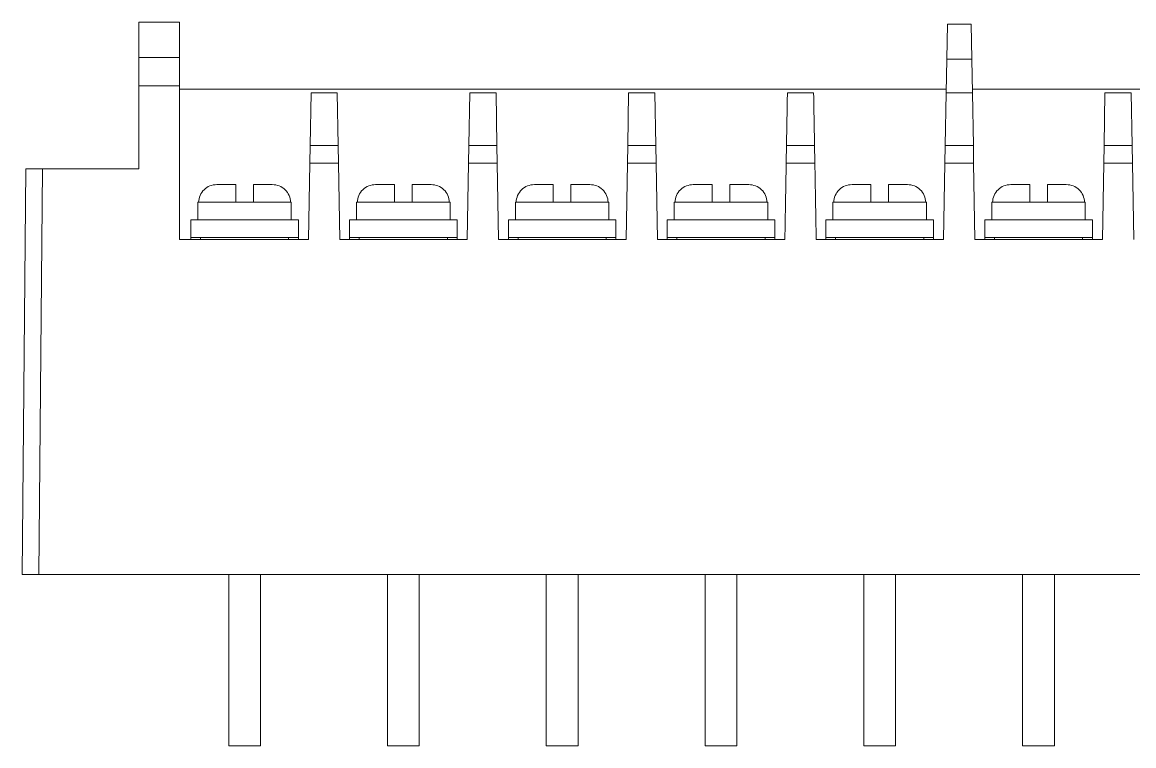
# Model space of a CAD drawing. Header units: millimetres. Extents: x -195 to 1349, y 148 to 750.
# Drawn here: x 932.1 to 995.1, y 610.7 to 651.7 of the extents above; entities that cross this region are included whole.
import ezdxf

# ---------------------------------------------------------------- set-up
doc = ezdxf.new("R2010")
doc.units = ezdxf.units.MM
doc.layers.add('100', color=7, linetype='CONTINUOUS', true_color=0xffffff)
doc.layers.add('3', color=7, linetype='CONTINUOUS', true_color=0xffffff)

msp = doc.modelspace()

# ---------------------------------------------------------------- linework, layer by layer
at = {"layer": '100', "color": 7, "linetype": 'Continuous', "lineweight": 13}
for p, q in [((938.734, 651.683), (941.034, 651.683)), ((938.734, 651.683), (938.734, 649.683)), ((941.034, 649.683), (941.034, 651.683)), ((984.558, 651.582), (984.523, 649.582)), ((985.907, 651.582), (984.558, 651.582)), ((985.907, 651.582), (985.942, 649.582)), ((941.034, 649.683), (938.734, 649.683)), ((938.734, 649.683), (938.734, 648.082)), ((941.034, 649.683), (941.034, 648.082)), ((984.523, 649.582), (984.49, 647.682)), ((985.942, 649.582), (984.523, 649.582)), ((985.942, 649.582), (985.975, 647.682)), ((938.734, 648.082), (938.734, 643.382)), ((941.034, 648.082), (938.734, 648.082)), ((941.034, 639.379), (941.034, 648.082)), ((984.493, 647.882), (941.034, 647.882)), ((948.491, 647.682), (948.438, 644.697)), ((948.491, 647.682), (949.976, 647.682)), ((949.976, 647.682), (950.028, 644.697)), ((957.49, 647.682), (957.438, 644.697)), ((957.49, 647.682), (958.976, 647.682)), ((958.976, 647.682), (959.028, 644.697)), ((966.438, 644.697), (966.49, 647.682)), ((967.976, 647.682), (966.49, 647.682)), ((968.028, 644.697), (967.976, 647.682)), ((976.976, 647.682), (975.49, 647.682)), ((984.438, 644.697), (984.49, 647.682)), ((984.49, 647.682), (985.975, 647.682)), ((1056.491, 647.882), (985.972, 647.882)), ((986.028, 644.697), (985.975, 647.682)), ((993.489, 647.682), (993.437, 644.697)), ((994.975, 647.682), (993.489, 647.682)), ((995.027, 644.697), (994.975, 647.682)), ((948.421, 643.702), (948.438, 644.697)), ((948.438, 644.697), (950.028, 644.697)), ((950.046, 643.702), (950.028, 644.697)), ((957.421, 643.702), (957.438, 644.697)), ((957.438, 644.697), (959.028, 644.697)), ((959.046, 643.702), (959.028, 644.697)), ((966.421, 643.702), (966.438, 644.697)), ((966.438, 644.697), (968.028, 644.697)), ((968.045, 643.702), (968.028, 644.697)), ((975.438, 644.697), (977.028, 644.697)), ((984.438, 644.697), (984.42, 643.702)), ((984.438, 644.697), (986.028, 644.697)), ((986.045, 643.702), (986.028, 644.697)), ((993.437, 644.697), (993.42, 643.702)), ((993.437, 644.697), (995.027, 644.697)), ((995.045, 643.702), (995.027, 644.697)), ((932.124, 620.383), (932.325, 643.382)), ((932.325, 643.382), (933.275, 643.382)), ((933.275, 643.382), (933.074, 620.383)), ((938.734, 643.382), (933.275, 643.382)), ((948.346, 639.379), (948.421, 643.702)), ((950.046, 643.702), (948.421, 643.702)), ((950.121, 639.379), (950.046, 643.702)), ((957.345, 639.379), (957.421, 643.702)), ((959.046, 643.702), (957.421, 643.702)), ((959.121, 639.379), (959.046, 643.702)), ((966.345, 639.379), (966.421, 643.702)), ((968.045, 643.702), (966.421, 643.702)), ((968.121, 639.379), (968.045, 643.702)), ((977.045, 643.702), (975.42, 643.702)), ((984.345, 639.379), (984.42, 643.702)), ((986.045, 643.702), (984.42, 643.702)), ((986.12, 639.379), (986.045, 643.702)), ((993.344, 639.379), (993.42, 643.702)), ((995.045, 643.702), (993.42, 643.702)), ((995.12, 639.379), (995.045, 643.702)), ((941.034, 639.379), (948.346, 639.379)), ((950.121, 639.379), (957.345, 639.379)), ((959.121, 639.379), (966.345, 639.379)), ((968.121, 639.379), (975.345, 639.379)), ((977.121, 639.379), (984.345, 639.379)), ((986.12, 639.379), (993.344, 639.379)), ((933.074, 620.383), (932.124, 620.383)), ((933.074, 620.383), (1109.389, 620.383))]:
    msp.add_line(p, q, dxfattribs=at)
for points, degree in [([(975.438, 644.697), (975.49, 647.682)], 1), ([(977.028, 644.697), (976.976, 647.682)], 1), ([(975.345, 639.379), (975.37, 640.82), (975.395, 642.261), (975.42, 643.702)], 3), ([(977.121, 639.379), (977.095, 640.82), (977.07, 642.261), (977.045, 643.702)], 3)]:
    msp.add_open_spline(points, degree=degree, dxfattribs=at)
for points in [[(975.42, 643.702), (975.42, 643.702), (975.421, 643.728), (975.423, 643.828), (975.424, 643.901), (975.429, 644.177), (975.433, 644.434), (975.438, 644.697)], [(977.045, 643.702), (977.045, 643.702), (977.045, 643.728), (977.043, 643.828), (977.042, 643.901), (977.037, 644.177), (977.032, 644.434), (977.028, 644.697)]]:
    msp.add_open_spline(points, degree=3, knots=[0, 0, 0, 0, 0.25, 0.25, 0.5, 0.5, 1, 1, 1, 1], dxfattribs=at)
at = {"layer": '3', "color": 7, "linetype": 'Continuous', "lineweight": 13}
for p, q in [((943.152, 642.479), (944.224, 642.479)), ((945.224, 642.479), (946.297, 642.479)), ((952.152, 642.479), (953.224, 642.479)), ((954.224, 642.479), (955.297, 642.479)), ((961.152, 642.479), (962.224, 642.479)), ((963.224, 642.479), (964.296, 642.479)), ((970.151, 642.479), (971.224, 642.479)), ((972.224, 642.479), (973.296, 642.479)), ((979.151, 642.479), (980.224, 642.479)), ((981.224, 642.479), (982.296, 642.479)), ((988.151, 642.479), (989.223, 642.479)), ((990.223, 642.479), (991.296, 642.479)), ((942.074, 641.479), (942.074, 640.479)), ((942.122, 641.479), (942.074, 641.479)), ((944.224, 641.479), (942.122, 641.479)), ((945.224, 641.479), (944.224, 641.479)), ((947.327, 641.479), (945.224, 641.479)), ((947.327, 641.479), (947.374, 641.479)), ((947.374, 640.479), (947.374, 641.479)), ((951.074, 641.479), (951.074, 640.479)), ((951.122, 641.479), (951.074, 641.479)), ((953.224, 641.479), (951.122, 641.479)), ((954.224, 641.479), (953.224, 641.479)), ((956.327, 641.479), (954.224, 641.479)), ((956.327, 641.479), (956.374, 641.479)), ((956.374, 640.479), (956.374, 641.479)), ((960.074, 641.479), (960.074, 640.479)), ((960.122, 641.479), (960.074, 641.479)), ((962.224, 641.479), (960.122, 641.479)), ((963.224, 641.479), (962.224, 641.479)), ((965.326, 641.479), (963.224, 641.479)), ((965.326, 641.479), (965.374, 641.479)), ((965.374, 640.479), (965.374, 641.479)), ((969.074, 641.479), (969.074, 640.479)), ((969.121, 641.479), (969.074, 641.479)), ((971.224, 641.479), (969.121, 641.479)), ((972.224, 641.479), (971.224, 641.479)), ((974.326, 641.479), (972.224, 641.479)), ((974.326, 641.479), (974.374, 641.479)), ((974.374, 640.479), (974.374, 641.479)), ((978.074, 641.479), (978.074, 640.479)), ((978.121, 641.479), (978.074, 641.479)), ((980.224, 641.479), (978.121, 641.479)), ((981.224, 641.479), (980.224, 641.479)), ((983.326, 641.479), (981.224, 641.479)), ((983.326, 641.479), (983.374, 641.479)), ((983.374, 640.479), (983.374, 641.479)), ((987.073, 641.479), (987.073, 640.479)), ((987.121, 641.479), (987.073, 641.479)), ((989.223, 641.479), (987.121, 641.479)), ((990.223, 641.479), (989.223, 641.479)), ((992.326, 641.479), (990.223, 641.479)), ((992.326, 641.479), (992.373, 641.479)), ((992.373, 640.479), (992.373, 641.479)), ((941.674, 639.479), (941.674, 640.479)), ((947.774, 640.479), (941.674, 640.479)), ((947.774, 639.479), (947.774, 640.479)), ((956.774, 640.479), (950.674, 640.479)), ((950.674, 639.479), (950.674, 640.479)), ((956.774, 639.479), (956.774, 640.479)), ((965.774, 640.479), (959.674, 640.479)), ((959.674, 639.479), (959.674, 640.479)), ((965.774, 639.479), (965.774, 640.479)), ((974.774, 640.479), (968.674, 640.479)), ((968.674, 639.479), (968.674, 640.479)), ((974.774, 639.479), (974.774, 640.479)), ((977.674, 639.479), (977.674, 640.479)), ((983.774, 640.479), (977.674, 640.479)), ((983.774, 639.479), (983.774, 640.479)), ((986.673, 639.479), (986.673, 640.479)), ((992.773, 640.479), (986.673, 640.479)), ((992.773, 639.479), (992.773, 640.479)), ((947.774, 639.479), (941.674, 639.479)), ((941.674, 639.479), (941.674, 639.379)), ((942.224, 639.479), (941.674, 639.479)), ((942.224, 639.479), (947.224, 639.479)), ((942.224, 639.379), (942.224, 639.479)), ((947.774, 639.479), (947.224, 639.479)), ((947.224, 639.479), (947.224, 639.379)), ((947.774, 639.479), (947.774, 639.379)), ((950.674, 639.479), (950.674, 639.379)), ((951.224, 639.479), (950.674, 639.479)), ((956.774, 639.479), (950.674, 639.479)), ((951.224, 639.479), (956.224, 639.479)), ((951.224, 639.379), (951.224, 639.479)), ((956.774, 639.479), (956.224, 639.479)), ((956.224, 639.479), (956.224, 639.379)), ((956.774, 639.479), (956.774, 639.379)), ((959.674, 639.479), (959.674, 639.379)), ((960.224, 639.479), (959.674, 639.479)), ((965.774, 639.479), (959.674, 639.479)), ((960.224, 639.479), (965.224, 639.479)), ((960.224, 639.379), (960.224, 639.479)), ((965.774, 639.479), (965.224, 639.479)), ((965.224, 639.479), (965.224, 639.379)), ((965.774, 639.479), (965.774, 639.379)), ((974.774, 639.479), (968.674, 639.479)), ((968.674, 639.479), (968.674, 639.379)), ((969.224, 639.479), (968.674, 639.479)), ((969.224, 639.479), (974.224, 639.479)), ((969.224, 639.379), (969.224, 639.479)), ((974.774, 639.479), (974.224, 639.479)), ((974.224, 639.479), (974.224, 639.379)), ((974.774, 639.479), (974.774, 639.379)), ((977.674, 639.479), (977.674, 639.379)), ((978.224, 639.479), (977.674, 639.479)), ((983.774, 639.479), (977.674, 639.479)), ((978.224, 639.479), (983.224, 639.479)), ((978.224, 639.379), (978.224, 639.479)), ((983.774, 639.479), (983.224, 639.479)), ((983.224, 639.479), (983.224, 639.379)), ((983.774, 639.479), (983.774, 639.379)), ((992.773, 639.479), (986.673, 639.479)), ((986.673, 639.479), (986.673, 639.379)), ((987.223, 639.479), (986.673, 639.479)), ((987.223, 639.479), (992.223, 639.479)), ((987.223, 639.379), (987.223, 639.479)), ((992.773, 639.479), (992.223, 639.479)), ((992.223, 639.479), (992.223, 639.379)), ((992.773, 639.479), (992.773, 639.379)), ((943.824, 620.383), (943.824, 610.679)), ((945.624, 610.679), (945.624, 620.383)), ((952.824, 620.383), (952.824, 610.679)), ((954.624, 610.679), (954.624, 620.383)), ((961.824, 620.383), (961.824, 610.679)), ((963.624, 610.679), (963.624, 620.383)), ((970.824, 620.383), (970.824, 610.679)), ((972.624, 610.679), (972.624, 620.383)), ((979.824, 620.383), (979.824, 610.679)), ((981.624, 610.679), (981.624, 620.383)), ((988.823, 620.383), (988.823, 610.679)), ((990.623, 610.679), (990.623, 620.383)), ((945.624, 610.679), (943.824, 610.679)), ((954.624, 610.679), (952.824, 610.679)), ((963.624, 610.679), (961.824, 610.679)), ((972.624, 610.679), (970.824, 610.679)), ((981.624, 610.679), (979.824, 610.679)), ((990.623, 610.679), (988.823, 610.679))]:
    msp.add_line(p, q, dxfattribs=at)
for points, knots in [([(942.122, 641.479), (942.122, 641.611), (942.15, 641.745), (942.254, 641.989), (942.331, 642.1), (942.62, 642.377), (942.886, 642.479), (943.152, 642.479)], [0, 0, 0, 0, 0.25, 0.25, 0.5, 0.5, 1, 1, 1, 1]), ([(944.224, 641.479), (944.224, 641.613), (944.224, 641.745), (944.224, 641.99), (944.224, 642.101), (944.224, 642.285), (944.224, 642.357), (944.224, 642.455), (944.224, 642.479), (944.224, 642.479)], [0, 0, 0, 0, 0.250139, 0.250139, 0.500277, 0.500277, 0.750416, 0.750416, 1, 1, 1, 1]), ([(945.224, 641.479), (945.224, 641.613), (945.224, 641.746), (945.224, 641.99), (945.224, 642.101), (945.224, 642.285), (945.224, 642.358), (945.224, 642.454), (945.224, 642.479), (945.224, 642.479)], [0, 0, 0, 0, 0.250137, 0.250137, 0.500273, 0.500273, 0.75041, 0.75041, 1, 1, 1, 1]), ([(947.327, 641.479), (947.327, 641.745), (947.214, 642.008), (946.827, 642.379), (946.564, 642.479), (946.297, 642.479)], [0, 0, 0, 0, 0.5, 0.5, 1, 1, 1, 1]), ([(951.122, 641.479), (951.122, 641.611), (951.149, 641.745), (951.254, 641.989), (951.331, 642.1), (951.62, 642.377), (951.886, 642.479), (952.152, 642.479)], [0, 0, 0, 0, 0.25, 0.25, 0.5, 0.5, 1, 1, 1, 1]), ([(953.224, 641.479), (953.224, 641.613), (953.224, 641.745), (953.224, 641.99), (953.224, 642.101), (953.224, 642.285), (953.224, 642.357), (953.224, 642.455), (953.224, 642.479), (953.224, 642.479)], [0, 0, 0, 0, 0.250139, 0.250139, 0.500277, 0.500277, 0.750416, 0.750416, 1, 1, 1, 1]), ([(954.224, 641.479), (954.224, 641.613), (954.224, 641.746), (954.224, 641.99), (954.224, 642.101), (954.224, 642.285), (954.224, 642.358), (954.224, 642.454), (954.224, 642.479), (954.224, 642.479)], [0, 0, 0, 0, 0.250137, 0.250137, 0.500273, 0.500273, 0.75041, 0.75041, 1, 1, 1, 1]), ([(956.327, 641.479), (956.327, 641.745), (956.214, 642.008), (955.827, 642.379), (955.563, 642.479), (955.297, 642.479)], [0, 0, 0, 0, 0.5, 0.5, 1, 1, 1, 1]), ([(960.122, 641.479), (960.122, 641.611), (960.149, 641.745), (960.254, 641.989), (960.331, 642.1), (960.62, 642.377), (960.886, 642.479), (961.152, 642.479)], [0, 0, 0, 0, 0.25, 0.25, 0.5, 0.5, 1, 1, 1, 1]), ([(962.224, 641.479), (962.224, 641.613), (962.224, 641.745), (962.224, 641.99), (962.224, 642.101), (962.224, 642.285), (962.224, 642.357), (962.224, 642.455), (962.224, 642.479), (962.224, 642.479)], [0, 0, 0, 0, 0.250139, 0.250139, 0.500277, 0.500277, 0.750416, 0.750416, 1, 1, 1, 1]), ([(963.224, 641.479), (963.224, 641.613), (963.224, 641.746), (963.224, 641.99), (963.224, 642.101), (963.224, 642.285), (963.224, 642.358), (963.224, 642.454), (963.224, 642.479), (963.224, 642.479)], [0, 0, 0, 0, 0.250137, 0.250137, 0.500273, 0.500273, 0.75041, 0.75041, 1, 1, 1, 1]), ([(965.326, 641.479), (965.326, 641.745), (965.214, 642.008), (964.826, 642.379), (964.563, 642.479), (964.296, 642.479)], [0, 0, 0, 0, 0.5, 0.5, 1, 1, 1, 1]), ([(969.121, 641.479), (969.121, 641.611), (969.149, 641.745), (969.253, 641.989), (969.331, 642.1), (969.62, 642.377), (969.886, 642.479), (970.151, 642.479)], [0, 0, 0, 0, 0.25, 0.25, 0.5, 0.5, 1, 1, 1, 1]), ([(971.224, 641.479), (971.224, 641.613), (971.224, 641.745), (971.224, 641.99), (971.224, 642.101), (971.224, 642.285), (971.224, 642.357), (971.224, 642.455), (971.224, 642.479), (971.224, 642.479)], [0, 0, 0, 0, 0.250139, 0.250139, 0.500277, 0.500277, 0.750416, 0.750416, 1, 1, 1, 1]), ([(972.224, 641.479), (972.224, 641.613), (972.224, 641.746), (972.224, 641.99), (972.224, 642.101), (972.224, 642.285), (972.224, 642.358), (972.224, 642.454), (972.224, 642.479), (972.224, 642.479)], [0, 0, 0, 0, 0.250137, 0.250137, 0.500273, 0.500273, 0.75041, 0.75041, 1, 1, 1, 1]), ([(974.326, 641.479), (974.326, 641.745), (974.214, 642.008), (973.826, 642.379), (973.563, 642.479), (973.296, 642.479)], [0, 0, 0, 0, 0.5, 0.5, 1, 1, 1, 1]), ([(978.121, 641.479), (978.121, 641.611), (978.149, 641.745), (978.253, 641.989), (978.33, 642.1), (978.619, 642.377), (978.885, 642.479), (979.151, 642.479)], [0, 0, 0, 0, 0.25, 0.25, 0.5, 0.5, 1, 1, 1, 1]), ([(980.224, 641.479), (980.224, 641.613), (980.224, 641.745), (980.224, 641.99), (980.224, 642.101), (980.224, 642.285), (980.224, 642.357), (980.224, 642.455), (980.224, 642.479), (980.224, 642.479)], [0, 0, 0, 0, 0.250139, 0.250139, 0.500277, 0.500277, 0.750416, 0.750416, 1, 1, 1, 1]), ([(981.224, 641.479), (981.224, 641.613), (981.224, 641.746), (981.224, 641.99), (981.224, 642.101), (981.224, 642.285), (981.224, 642.358), (981.224, 642.454), (981.224, 642.479), (981.224, 642.479)], [0, 0, 0, 0, 0.250137, 0.250137, 0.500273, 0.500273, 0.75041, 0.75041, 1, 1, 1, 1]), ([(983.326, 641.479), (983.326, 641.745), (983.213, 642.008), (982.826, 642.379), (982.563, 642.479), (982.296, 642.479)], [0, 0, 0, 0, 0.5, 0.5, 1, 1, 1, 1]), ([(987.121, 641.479), (987.121, 641.611), (987.148, 641.745), (987.253, 641.989), (987.33, 642.1), (987.619, 642.377), (987.885, 642.479), (988.151, 642.479)], [0, 0, 0, 0, 0.25, 0.25, 0.5, 0.5, 1, 1, 1, 1]), ([(989.223, 641.479), (989.223, 641.613), (989.223, 641.745), (989.223, 641.99), (989.223, 642.101), (989.223, 642.285), (989.223, 642.357), (989.223, 642.455), (989.223, 642.479), (989.223, 642.479)], [0, 0, 0, 0, 0.250139, 0.250139, 0.500277, 0.500277, 0.750416, 0.750416, 1, 1, 1, 1]), ([(990.223, 641.479), (990.223, 641.613), (990.223, 641.746), (990.223, 641.99), (990.223, 642.101), (990.223, 642.285), (990.223, 642.358), (990.223, 642.454), (990.223, 642.479), (990.223, 642.479)], [0, 0, 0, 0, 0.250137, 0.250137, 0.500273, 0.500273, 0.75041, 0.75041, 1, 1, 1, 1]), ([(992.326, 641.479), (992.326, 641.745), (992.213, 642.008), (991.826, 642.379), (991.563, 642.479), (991.296, 642.479)], [0, 0, 0, 0, 0.5, 0.5, 1, 1, 1, 1])]:
    msp.add_open_spline(points, degree=3, knots=knots, dxfattribs=at)

doc.saveas('drawing.dxf')
